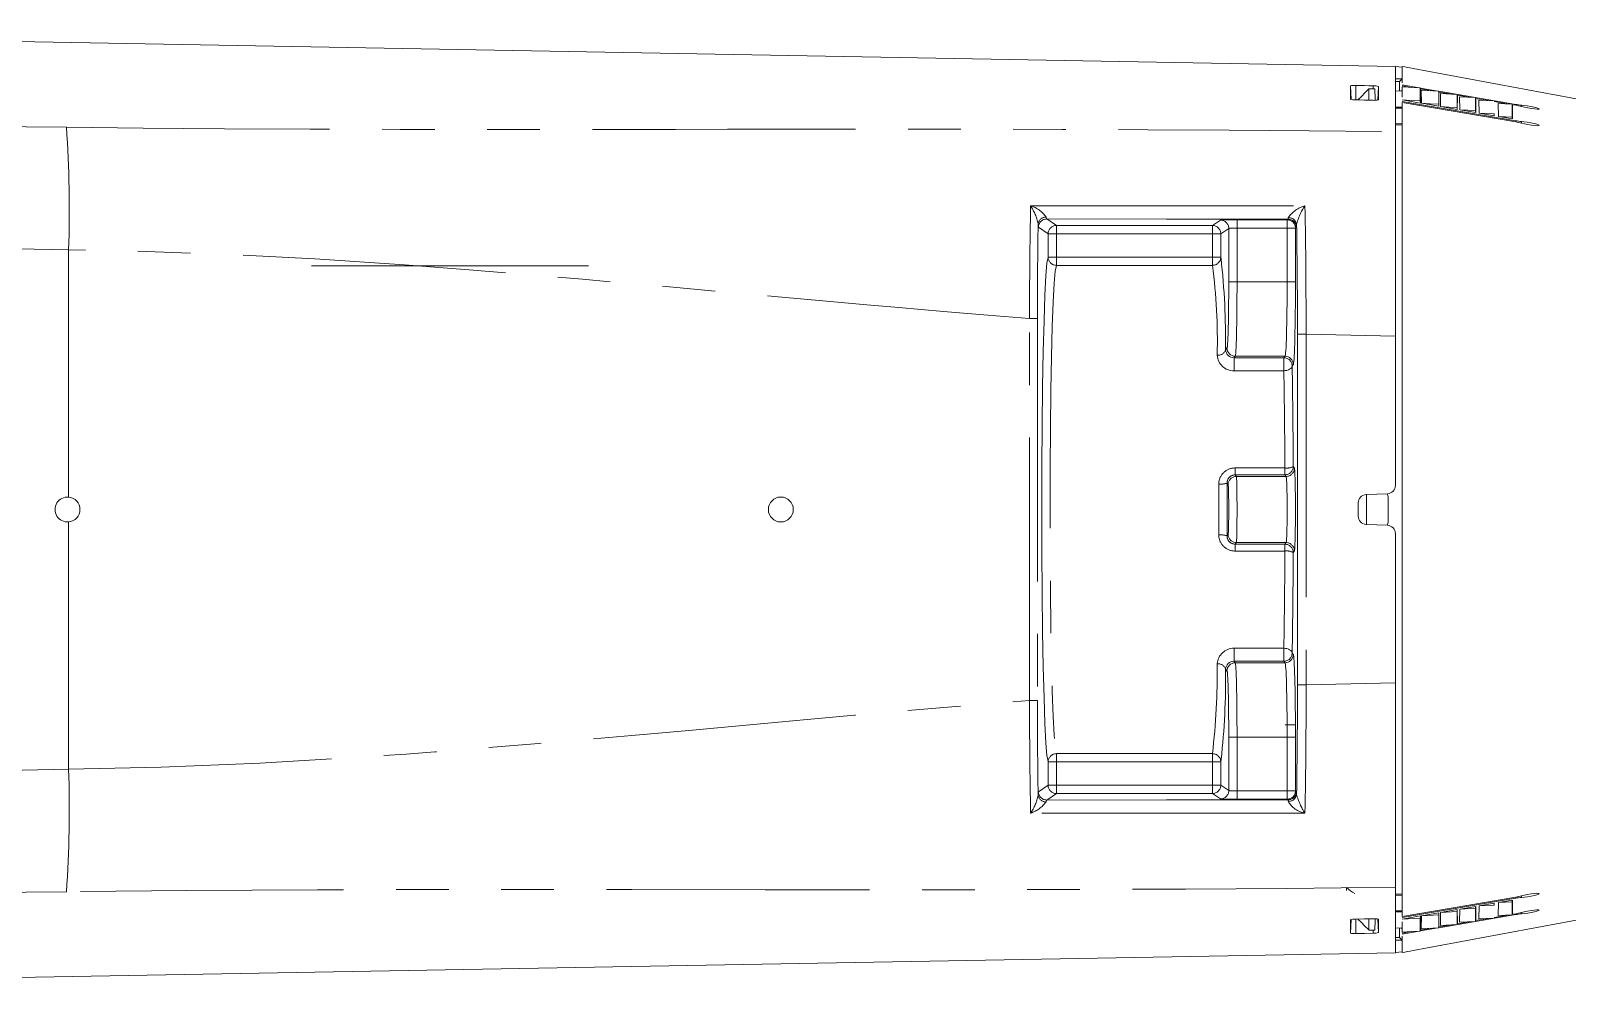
# Model space of a CAD drawing. Header units: millimetres. Extents: x 2 to 603, y 5 to 415.
# Drawn here: x 157.85 to 194.95, y 88.42 to 111.54 of the extents above; entities that cross this region are included whole.
import ezdxf

# ---------------------------------------------------------------- set-up
doc = ezdxf.new("R2010")
doc.units = ezdxf.units.MM
doc.linetypes.add('SLD-Durchgehend', pattern=[0])
doc.linetypes.add('SLD-Phantom', pattern=[12.7, 6.35, -1.27, 1.27, -1.27, 1.27, -1.27])

msp = doc.modelspace()

# ---------------------------------------------------------------- linework, layer by layer
at = {"color": 7, "linetype": 'SLD-Durchgehend', "lineweight": 15}
for p, q in [((143.0476, 111.5383), (190.7985, 110.6788)), ((190.7985, 110.6788), (190.7985, 109.099)), ((190.9585, 110.6612), (190.7985, 110.6713)), ((190.9585, 110.6734), (190.9585, 110.2775)), ((189.7263, 109.878), (189.709, 110.2071)), ((190.9585, 110.3735), (190.7985, 110.3763)), ((190.8937, 110.3098), (190.7985, 110.3115)), ((190.8937, 110.3098), (190.9585, 110.3735)), ((190.8937, 110.0847), (190.8937, 110.3098)), ((191.3685, 110.1591), (190.9585, 110.2293)), ((190.9585, 110.2075), (191.1857, 110.1686)), ((190.1585, 109.8624), (190.1585, 110.1342)), ((190.1585, 110.1342), (190.2987, 110.1342)), ((190.7985, 110.0829), (190.9585, 110.0859)), ((190.9585, 110.1015), (190.9308, 110.0854)), ((190.9585, 110.1804), (191.3985, 110.1576)), ((190.9585, 110.1804), (190.9585, 109.9363)), ((190.9585, 109.8662), (191.4031, 109.7899)), ((193.7021, 109.3648), (190.9585, 109.8337)), ((191.3985, 110.1576), (191.3985, 109.8431)), ((191.3985, 110.1576), (191.4031, 110.1045)), ((191.3985, 109.8431), (191.4031, 109.7899)), ((191.8288, 110.0803), (191.3988, 110.1539)), ((191.4007, 110.1318), (191.6461, 110.0898)), ((191.4206, 110.1015), (191.8433, 110.0795)), ((191.8433, 110.0795), (191.8433, 109.7644)), ((191.8433, 110.0795), (191.8478, 110.0286)), ((193.7021, 109.7595), (191.8435, 110.0778)), ((191.8454, 110.0557), (192.1066, 110.011)), ((191.883, 110.0226), (192.2882, 110.0015)), ((192.2882, 110.0015), (192.2882, 109.6856)), ((192.2882, 110.0015), (192.2925, 109.9527)), ((192.2901, 109.9795), (192.567, 109.9321)), ((192.3457, 109.9437), (192.733, 109.9235)), ((192.733, 109.9235), (192.733, 109.6069)), ((192.733, 109.9235), (192.7371, 109.8769)), ((192.7348, 109.9034), (193.0275, 109.8533)), ((192.8085, 109.8647), (193.1779, 109.8455)), ((193.1779, 109.8276), (193.4918, 109.7738)), ((190.7985, 109.6896), (190.9585, 109.6924)), ((190.9585, 109.6705), (190.7985, 109.6677)), ((190.9585, 109.8056), (193.7021, 109.3368)), ((190.9585, 109.8056), (190.9585, 109.0971)), ((191.4234, 109.7864), (191.8477, 109.7136)), ((191.8433, 109.7644), (191.8477, 109.7136)), ((191.8885, 109.7066), (192.2924, 109.6373)), ((192.2882, 109.6856), (192.2924, 109.6373)), ((192.3537, 109.6268), (192.737, 109.561)), ((192.733, 109.6069), (192.737, 109.561)), ((192.819, 109.547), (193.1779, 109.4854)), ((193.1779, 109.5281), (193.1779, 109.4854)), ((193.2756, 109.7851), (193.6179, 109.7673)), ((193.2884, 109.4665), (193.624, 109.4089)), ((193.6179, 109.7673), (193.6179, 109.4492)), ((193.6179, 109.7673), (193.6243, 109.7256)), ((193.6179, 109.4492), (193.624, 109.4089)), ((193.6202, 109.7518), (193.7021, 109.7378)), ((190.7985, 109.2926), (190.9585, 109.2954)), ((190.9585, 109.2673), (190.7985, 109.2645)), ((190.7985, 109.099), (190.7985, 104.1605)), ((190.9585, 109.0971), (190.9585, 104.158)), ((164.6233, 105.8601), (171.3121, 105.8631)), ((188.4328, 95.7484), (188.4328, 104.2107)), ((190.7985, 100.5603), (190.7985, 104.1605)), ((190.9585, 104.158), (190.9585, 95.8012)), ((186.9311, 103.6796), (186.9309, 103.6796)), ((186.9311, 103.6796), (188.1309, 103.6796)), ((188.1311, 103.6796), (188.1309, 103.6796)), ((190.0897, 100.3379), (190.6072, 100.3605)), ((190.0985, 99.6209), (190.0985, 100.3383)), ((190.6185, 100.2798), (190.6185, 99.6794)), ((189.8985, 99.821), (189.8985, 100.1381)), ((190.6072, 99.5986), (190.0897, 99.6212)), ((190.7985, 95.7986), (190.7985, 99.3988)), ((186.9309, 96.2796), (186.9311, 96.2796)), ((186.9311, 96.2796), (188.1309, 96.2796)), ((188.1309, 96.2796), (188.1311, 96.2796)), ((190.7985, 95.7987), (190.7985, 90.8601)), ((190.9599, 95.804), (190.9585, 95.804)), ((190.9585, 95.8012), (190.9585, 90.862)), ((188.1385, 94.7796), (188.3826, 94.7796)), ((189.6185, 90.7815), (189.6185, 90.8567)), ((190.7985, 89.2803), (190.7985, 90.8601)), ((190.7985, 90.6947), (190.9585, 90.6919)), ((190.9585, 90.6637), (190.7985, 90.6665)), ((190.9585, 90.862), (190.9585, 90.1535)), ((193.7021, 90.6223), (190.9585, 90.1535)), ((190.9585, 90.1255), (193.7021, 90.5943)), ((193.624, 90.5502), (193.2884, 90.4927)), ((190.7985, 90.2914), (190.9585, 90.2886)), ((190.9585, 90.2667), (190.7985, 90.2695)), ((191.4031, 90.1692), (190.9585, 90.0929)), ((191.8477, 90.2455), (191.4234, 90.1727)), ((191.4234, 90.1727), (191.8433, 90.1947)), ((191.8433, 89.8796), (191.8433, 90.1947)), ((191.8435, 89.8814), (193.7021, 90.1996)), ((192.2924, 90.3218), (191.8885, 90.2525)), ((191.8885, 90.2525), (192.2882, 90.2735)), ((192.2882, 89.9576), (192.2882, 90.2735)), ((192.737, 90.3981), (192.3537, 90.3323)), ((192.3537, 90.3323), (192.733, 90.3523)), ((192.733, 90.0356), (192.733, 90.3523)), ((193.1779, 90.4737), (192.819, 90.4122)), ((192.819, 90.4122), (193.1779, 90.431)), ((193.1779, 90.431), (193.1779, 90.4737)), ((193.4918, 90.1853), (193.1779, 90.1316)), ((193.2756, 90.1741), (193.6179, 90.1919)), ((193.2884, 90.4927), (193.6179, 90.51)), ((193.6179, 90.1919), (193.6179, 90.51)), ((193.6179, 90.1919), (193.6243, 90.2335)), ((193.7021, 90.2213), (193.6202, 90.2073)), ((189.7263, 90.0814), (189.709, 89.752)), ((190.1585, 90.0967), (190.1585, 89.825)), ((190.1585, 89.825), (190.2987, 89.825)), ((190.7985, 89.8762), (190.9585, 89.8733)), ((190.8937, 89.6493), (190.8937, 89.8744)), ((190.9308, 89.8738), (190.9585, 89.8577)), ((190.9585, 90.0929), (191.3985, 90.116)), ((190.9585, 89.7787), (190.9585, 90.0229)), ((190.9585, 89.7298), (191.3685, 89.8)), ((191.1857, 89.7905), (190.9585, 89.7516)), ((191.3985, 89.8016), (191.3985, 90.116)), ((191.3985, 89.8016), (191.4031, 89.8546)), ((191.3988, 89.8052), (191.8288, 89.8788)), ((191.6461, 89.8693), (191.4007, 89.8273)), ((191.4206, 89.8576), (191.8433, 89.8796)), ((191.8433, 89.8796), (191.8478, 89.9305)), ((192.1066, 89.9482), (191.8454, 89.9035)), ((191.883, 89.9365), (192.2882, 89.9576)), ((192.2882, 89.9576), (192.2925, 90.0064)), ((192.567, 90.027), (192.2901, 89.9796)), ((192.3457, 90.0155), (192.733, 90.0356)), ((192.733, 90.0356), (192.7371, 90.0823)), ((193.0275, 90.1058), (192.7348, 90.0557)), ((192.8085, 90.0944), (193.1779, 90.1137)), ((190.7985, 89.6477), (190.8937, 89.6493)), ((190.9585, 89.5857), (190.7985, 89.5829)), ((190.8937, 89.6493), (190.9585, 89.5857)), ((190.9585, 89.6816), (190.9585, 89.2857)), ((143.0476, 88.4208), (190.7985, 89.2803)), ((190.7985, 89.2878), (190.9585, 89.298))]:
    msp.add_line(p, q, dxfattribs=at)
at = {"color": 7, "linetype": 'SLD-Phantom', "lineweight": 0}
for p, q in [((189.8385, 109.8681), (189.8385, 110.2168)), ((190.2585, 110.1342), (190.2585, 110.2092)), ((190.3692, 109.8662), (190.3864, 110.1949)), ((190.7985, 110.0811), (190.9585, 110.0838)), ((193.7021, 109.7595), (193.7021, 109.7378)), ((193.8427, 109.7406), (193.8427, 109.7085)), ((193.7021, 109.3648), (193.7021, 109.3368)), ((193.8427, 109.3475), (193.8427, 109.306)), ((182.3775, 106.9932), (182.6129, 106.8363)), ((186.3796, 106.8363), (186.5731, 106.9653)), ((186.9729, 106.9721), (188.1833, 106.9723)), ((188.1833, 106.9723), (188.206, 106.9875)), ((182.413, 106.6363), (182.1776, 106.7932)), ((182.413, 106.0741), (182.413, 106.6363)), ((182.6112, 106.6363), (182.413, 106.6363)), ((186.3779, 106.6363), (182.6112, 106.6363)), ((182.6112, 106.6363), (182.6112, 106.0741)), ((182.6129, 106.8363), (186.3796, 106.8363)), ((186.5796, 106.6363), (186.3779, 106.6363)), ((186.3779, 106.0741), (186.3779, 106.6363)), ((186.773, 106.7653), (186.5796, 106.6363)), ((186.5796, 106.6363), (186.5796, 106.0741)), ((186.773, 105.4796), (186.773, 106.7653)), ((188.1833, 106.7723), (186.973, 106.7722)), ((186.973, 106.7722), (186.973, 105.4796)), ((188.3832, 106.7723), (188.1833, 106.7723)), ((188.1833, 105.4796), (188.1833, 106.7723)), ((188.406, 106.7875), (188.3832, 106.7723)), ((188.3832, 106.7723), (188.3832, 105.4796)), ((158.7631, 106.2514), (158.7631, 100.2784)), ((182.4028, 106.0225), (182.413, 106.0741)), ((182.6112, 106.0741), (182.413, 106.0741)), ((182.6112, 106.0741), (186.3779, 106.0741)), ((186.3795, 105.8743), (182.6129, 105.8743)), ((186.5796, 106.0741), (186.3779, 106.0741)), ((186.5796, 106.0741), (186.5876, 106.0379)), ((186.973, 105.4796), (186.773, 105.4796)), ((186.973, 105.4796), (188.1833, 105.4796)), ((188.3832, 105.4796), (188.1833, 105.4796)), ((181.9616, 95.3652), (181.9616, 104.594)), ((182.1545, 104.594), (182.1545, 95.3652)), ((186.6966, 103.8336), (186.731, 103.8796)), ((188.4328, 104.2107), (188.6397, 104.2107)), ((190.7985, 104.1605), (188.6397, 104.2124)), ((188.6397, 104.2124), (188.6397, 95.7467)), ((186.9309, 103.6796), (186.904, 103.6437)), ((188.104, 103.6434), (188.1311, 103.6796)), ((188.1025, 103.3299), (186.9026, 103.3303)), ((188.331, 103.4796), (188.3039, 103.4435)), ((188.3298, 101.0165), (188.358, 100.979)), ((186.7579, 100.5792), (186.7316, 100.6142)), ((188.1299, 100.8166), (186.9299, 100.8163)), ((186.9299, 100.8163), (186.9578, 100.7791)), ((186.9578, 100.7791), (188.158, 100.7791)), ((188.158, 100.7791), (188.1299, 100.8166)), ((158.7631, 99.6807), (158.7631, 93.7077)), ((186.7316, 99.3449), (186.7579, 99.3799)), ((186.9578, 99.1801), (186.9299, 99.1429)), ((186.9299, 99.1429), (188.1299, 99.1425)), ((186.9578, 99.1801), (188.158, 99.1801)), ((188.1299, 99.1425), (188.158, 99.1801)), ((188.358, 98.9802), (188.3298, 98.9426)), ((186.9026, 96.6289), (188.1025, 96.6292)), ((188.3039, 96.5157), (188.331, 96.4796)), ((186.731, 96.0796), (186.6966, 96.1255)), ((186.904, 96.3154), (186.9309, 96.2796)), ((188.1311, 96.2796), (188.104, 96.3158)), ((188.6397, 95.7467), (190.7985, 95.7986)), ((186.773, 93.1938), (186.773, 94.4796)), ((186.973, 94.4796), (186.773, 94.4796)), ((186.973, 94.4796), (186.973, 93.187)), ((186.973, 94.4796), (188.1833, 94.4796)), ((188.1833, 93.1868), (188.1833, 94.4796)), ((188.3832, 94.4796), (188.1833, 94.4796)), ((188.3832, 94.4796), (188.3832, 93.1868)), ((182.413, 93.885), (182.4022, 93.9404)), ((182.413, 93.3228), (182.413, 93.885)), ((182.6112, 93.885), (182.413, 93.885)), ((182.6112, 93.885), (182.6112, 93.3228)), ((186.3779, 93.885), (182.6112, 93.885)), ((182.6129, 94.0848), (186.3795, 94.0848)), ((186.3779, 93.3228), (186.3779, 93.885)), ((186.5796, 93.885), (186.3779, 93.885)), ((186.5906, 93.9429), (186.5796, 93.885)), ((186.5796, 93.885), (186.5796, 93.3228)), ((182.1776, 93.1659), (182.413, 93.3228)), ((182.6129, 93.1229), (182.3775, 92.966)), ((182.6112, 93.3228), (182.413, 93.3228)), ((182.6112, 93.3228), (186.3779, 93.3228)), ((186.3796, 93.1229), (182.6129, 93.1229)), ((186.5796, 93.3228), (186.3779, 93.3228)), ((186.5731, 92.9939), (186.3796, 93.1229)), ((186.5796, 93.3228), (186.773, 93.1938)), ((186.973, 93.187), (188.1833, 93.1868)), ((188.3832, 93.1868), (188.1833, 93.1868)), ((188.3832, 93.1868), (188.406, 93.1716)), ((188.1833, 92.9868), (186.9729, 92.987)), ((188.206, 92.9717), (188.1833, 92.9868)), ((193.7021, 90.6223), (193.7021, 90.5943)), ((193.8427, 90.6531), (193.8427, 90.6116)), ((193.7021, 90.2213), (193.7021, 90.1996)), ((193.8427, 90.2507), (193.8427, 90.2185)), ((189.8385, 90.091), (189.8385, 89.7423)), ((190.2585, 89.821), (190.2585, 89.75)), ((190.3695, 90.0864), (190.3864, 89.7642)), ((190.7985, 89.8781), (190.9585, 89.8753))]:
    msp.add_line(p, q, dxfattribs=at)
at = {"color": 7, "linetype": 'SLD-Durchgehend', "lineweight": 15, "flags": 128}
for points in [[(191.2232, 110.6301), (197.4585, 109.464), (202.6208, 108.4986)], [(189.709, 110.2071), (189.709, 110.0543), (189.709, 109.8853)], [(190.2585, 110.2092), (190.155, 110.211), (190.0489, 110.213), (189.8385, 110.2168)], [(190.3865, 109.8731), (190.3864, 110.0411), (190.3864, 110.1949)], [(189.8385, 109.8681), (189.9421, 109.8663), (190.0481, 109.8644), (190.2585, 109.8607)], [(189.8897, 109.8672), (189.8913, 109.8688), (189.9766, 109.9535), (190.0675, 110.0438), (190.1585, 110.1342)], [(190.3082, 109.8611), (190.3046, 109.9647), (190.3015, 110.0527), (190.2987, 110.1342)], [(190.9585, 109.8662), (191.1784, 109.8547), (191.3985, 109.8431)], [(191.4031, 110.1045), (191.4031, 110.1043), (191.4031, 109.7913), (191.4031, 109.7899)], [(191.4234, 109.7864), (191.4234, 109.7878), (191.4206, 110.1013), (191.4206, 110.1015)], [(191.8478, 110.0286), (191.8478, 110.028), (191.8477, 109.7153), (191.8477, 109.7136)], [(191.8885, 109.7066), (191.8885, 109.7084), (191.883, 110.022), (191.883, 110.0226)], [(192.2925, 109.9527), (192.2925, 109.9518), (192.2924, 109.6393), (192.2924, 109.6373)], [(192.3537, 109.6268), (192.3537, 109.6288), (192.3457, 109.9426), (192.3457, 109.9437)], [(192.7371, 109.8769), (192.7371, 109.8755), (192.737, 109.5633), (192.737, 109.561)], [(192.819, 109.547), (192.8189, 109.5493), (192.8086, 109.8633), (192.8085, 109.8647)], [(191.4234, 109.7864), (191.6333, 109.7754), (191.8433, 109.7644)], [(191.8885, 109.7066), (192.0882, 109.6961), (192.2882, 109.6856)], [(192.3537, 109.6268), (192.5432, 109.6168), (192.733, 109.6069)], [(192.819, 109.547), (192.9982, 109.5376), (193.1779, 109.5281)], [(193.2884, 109.4665), (193.2883, 109.4692), (193.2757, 109.7832), (193.2756, 109.7851)], [(193.2884, 109.4665), (193.4529, 109.4578), (193.6179, 109.4492)], [(193.6243, 109.7256), (193.6243, 109.7235), (193.624, 109.4118), (193.624, 109.4089)], [(193.8427, 109.7085), (193.9128, 109.692), (193.9953, 109.6759), (194.0808, 109.6619), (194.1584, 109.6518), (194.2191, 109.6468), (194.2569, 109.6471), (194.2684, 109.6525), (194.2528, 109.6624), (194.2113, 109.676), (194.1475, 109.6918), (194.0681, 109.7081), (193.9824, 109.7229), (193.9012, 109.7345), (193.8427, 109.7406)], [(193.8427, 109.306), (193.913, 109.2882), (193.9958, 109.2714), (194.0814, 109.2576), (194.1588, 109.2486), (194.2191, 109.2451), (194.2567, 109.2473), (194.2684, 109.2548), (194.2531, 109.2668), (194.2116, 109.2823), (194.1476, 109.2996), (194.0677, 109.3169), (193.9818, 109.3318), (193.9008, 109.3425), (193.8427, 109.3475)], [(182.4022, 93.9404), (182.3844, 94.0311), (182.3587, 94.3429), (182.3348, 94.8135), (182.3133, 95.4315), (182.2948, 96.1776), (182.2799, 97.0322), (182.2689, 97.9698), (182.2622, 98.9648), (182.26, 99.9885), (182.2623, 101.009), (182.269, 102.0006), (182.2801, 102.9382), (182.295, 103.7922), (182.3136, 104.5375), (182.3352, 105.1541), (182.3591, 105.6226), (182.3848, 105.9319), (182.4028, 106.0225)], [(186.7316, 100.6142), (186.7325, 99.9796), (186.7316, 99.3449)], [(190.5991, 100.3602), (190.6153, 100.3151), (190.6185, 100.2798)], [(190.6185, 99.6794), (190.6072, 99.6132), (190.5993, 99.599)], [(202.6208, 91.4605), (197.4585, 90.4951), (191.2232, 89.3291)], [(193.6179, 90.51), (193.6204, 90.5265), (193.624, 90.5502)], [(193.6243, 90.2335), (193.6243, 90.2356), (193.624, 90.5473), (193.624, 90.5502)], [(193.8427, 90.6116), (193.9107, 90.6177), (193.99, 90.6286), (194.0729, 90.6433), (194.1509, 90.6603), (194.2146, 90.6778), (194.2555, 90.6935), (194.2684, 90.7056), (194.2524, 90.7126), (194.2106, 90.7139), (194.1484, 90.7096), (194.0722, 90.7002), (193.9897, 90.6866), (193.9092, 90.6701), (193.8427, 90.6531)], [(191.3985, 90.116), (191.4006, 90.1409), (191.4031, 90.1692)], [(191.4031, 89.8546), (191.4031, 89.8548), (191.4031, 90.1678), (191.4031, 90.1692)], [(191.4234, 90.1727), (191.4234, 90.1713), (191.4206, 89.8578), (191.4206, 89.8576)], [(191.8433, 90.1947), (191.8453, 90.2181), (191.8477, 90.2455)], [(191.8478, 89.9305), (191.8478, 89.9311), (191.8477, 90.2438), (191.8477, 90.2455)], [(191.8885, 90.2525), (191.8885, 90.2508), (191.883, 89.9371), (191.883, 89.9365)], [(192.2882, 90.2735), (192.2901, 90.2952), (192.2924, 90.3218)], [(192.2925, 90.0064), (192.2925, 90.0074), (192.2924, 90.3198), (192.2924, 90.3218)], [(192.3537, 90.3323), (192.3537, 90.3303), (192.3457, 90.0165), (192.3457, 90.0155)], [(192.733, 90.3523), (192.7348, 90.3723), (192.737, 90.3981)], [(192.7371, 90.0823), (192.7371, 90.0836), (192.737, 90.3958), (192.737, 90.3981)], [(192.819, 90.4122), (192.8189, 90.4098), (192.8086, 90.0959), (192.8085, 90.0944)], [(193.2884, 90.4927), (193.2883, 90.49), (193.2757, 90.1759), (193.2756, 90.1741)], [(193.8427, 90.2185), (193.911, 90.2259), (193.9908, 90.2375), (194.0742, 90.2522), (194.1523, 90.2685), (194.2157, 90.2844), (194.256, 90.2981), (194.2684, 90.3078), (194.2523, 90.3125), (194.2105, 90.3119), (194.1481, 90.3062), (194.0716, 90.2959), (193.9886, 90.2821), (193.9078, 90.266), (193.8427, 90.2507)], [(189.709, 90.0739), (189.709, 89.9049), (189.709, 89.752)], [(190.2585, 90.0985), (190.155, 90.0966), (190.0489, 90.0948), (189.8385, 90.091)], [(189.8897, 90.0919), (189.8913, 90.0903), (189.9766, 90.0056), (190.0618, 89.9209), (190.1471, 89.8363), (190.1585, 89.825)], [(190.3082, 90.098), (190.3046, 89.9945), (190.3015, 89.9064), (190.2987, 89.825)], [(190.3864, 89.7642), (190.3864, 89.9161), (190.3865, 90.0861)], [(190.9585, 89.7787), (191.1785, 89.7901), (191.3985, 89.8016)], [(189.8385, 89.7423), (189.9435, 89.7442), (190.0485, 89.7462), (190.2585, 89.75)]]:
    msp.add_lwpolyline(points, dxfattribs=at)
at = {"color": 7, "linetype": 'SLD-Phantom', "lineweight": 0, "flags": 128}
for points in [[(158.7116, 109.2068), (160.5624, 109.1878), (162.5221, 109.1732), (164.5907, 109.163), (166.7683, 109.1569), (168.3048, 109.1552), (169.1739, 109.155), (170.1196, 109.155), (171.1421, 109.1554), (172.2413, 109.1561), (173.4172, 109.1571), (174.6698, 109.1583), (175.9488, 109.1595), (177.0566, 109.1604), (178.7585, 109.161), (180.8317, 109.1597), (182.7511, 109.156), (184.8203, 109.1485), (186.7796, 109.1374), (188.7164, 109.1215), (190.7985, 109.099)], [(158.7631, 106.2514), (157.5206, 106.2748), (156.2313, 106.3183), (154.897, 106.3818), (153.6173, 106.4589), (152.5509, 106.5341), (151.4262, 106.6226), (151.1659, 106.6444), (150.9028, 106.6668), (150.6369, 106.6898), (150.3683, 106.7136), (150.0969, 106.738), (149.8228, 106.7631), (149.5461, 106.7888), (149.0918, 106.8325), (148.4642, 106.8945), (147.6658, 106.975), (146.7001, 107.0738), (145.5721, 107.191), (144.7286, 107.2796), (144.012, 107.3543), (143.3385, 107.4235), (142.7075, 107.4874), (142.1182, 107.5458)], [(181.9886, 107.3111), (185.2777, 107.3118), (188.614, 107.3118)], [(182.1776, 106.7932), (182.1744, 106.8146), (182.1712, 106.879)], [(182.3625, 107.0361), (182.3699, 107.0039), (182.3775, 106.9932)], [(188.206, 106.9875), (185.2673, 106.9902), (182.3775, 106.9932)], [(186.973, 106.7722), (186.973, 106.8108), (186.973, 106.8479), (186.9729, 106.8822), (186.9729, 106.9123), (186.9729, 106.9372), (186.9729, 106.9559), (186.9729, 106.9677), (186.9729, 106.9721)], [(188.1833, 106.7723), (188.1833, 106.8109), (188.1833, 106.8481), (188.1833, 106.8824), (188.1833, 106.9125), (188.1833, 106.9374), (188.1833, 106.9561), (188.1833, 106.9679), (188.1833, 106.9723)], [(188.206, 106.9875), (188.2058, 106.9947), (188.2056, 107.0232)], [(188.4118, 106.8589), (188.4086, 106.8019), (188.406, 106.7875)], [(181.9616, 104.594), (180.9533, 104.6733), (179.8844, 104.7613), (178.8092, 104.8534), (178.0313, 104.922), (177.0602, 105.0091), (175.8959, 105.1147), (174.5552, 105.2372), (172.7829, 105.3971), (171.172, 105.5389), (169.7223, 105.6623), (168.4339, 105.7676), (166.8731, 105.8862), (164.705, 106.0283), (162.612, 106.1378), (160.6314, 106.2122), (158.7631, 106.2514)], [(182.6129, 105.8743), (182.5844, 105.7367), (182.5588, 105.4436), (182.5342, 104.9844), (182.5127, 104.398), (182.4936, 103.6672), (182.4786, 102.854), (182.4673, 101.9344), (182.4606, 100.9893), (182.4582, 99.9882), (182.4604, 99.0121), (182.4672, 98.0357), (182.4781, 97.141), (182.4934, 96.3023), (182.5118, 95.5897), (182.5338, 94.9829), (182.5576, 94.5326), (182.5839, 94.2261), (182.6042, 94.1068), (182.6129, 94.0848)], [(181.9616, 104.5939), (182.0348, 104.5939), (182.0967, 104.5939), (182.1385, 104.594), (182.1545, 104.594)], [(186.904, 103.6437), (187.4973, 103.6435), (188.104, 103.6434)], [(188.3039, 103.4435), (188.2993, 103.4215), (188.2873, 103.4004), (188.2684, 103.3809), (188.2433, 103.3637), (188.213, 103.3496), (188.1785, 103.339), (188.1412, 103.3324), (188.1025, 103.3299)], [(186.9282, 100.9822), (187.3282, 100.9823), (188.1282, 100.9825)], [(186.53, 99.3658), (186.5308, 99.9796), (186.53, 100.5934)], [(188.1282, 98.9766), (187.7282, 98.9768), (186.9282, 98.977)], [(188.3039, 96.5157), (188.2993, 96.5376), (188.2873, 96.5588), (188.2684, 96.5783), (188.2433, 96.5954), (188.213, 96.6095), (188.1785, 96.6201), (188.1412, 96.6268), (188.1025, 96.6292)], [(188.104, 96.3158), (187.4973, 96.3156), (186.904, 96.3154)], [(158.7631, 93.7077), (160.9949, 93.7582), (163.3853, 93.8584), (165.9342, 94.0081), (166.9156, 94.076), (167.6076, 94.1272), (168.3713, 94.1866), (169.2067, 94.2541), (170.1138, 94.3297), (171.0926, 94.4134), (172.3619, 94.5246), (173.7343, 94.6474), (175.2122, 94.782), (176.5931, 94.9078), (177.7402, 95.0111), (178.4776, 95.0767), (179.2221, 95.1415), (180.1805, 95.2226), (181.0937, 95.2971), (181.9616, 95.3652)], [(181.9616, 95.3652), (182.0348, 95.3652), (182.0967, 95.3652), (182.1385, 95.3652), (182.1545, 95.3652)], [(142.1182, 92.4133), (142.7446, 92.4755), (143.4179, 92.5437), (144.1391, 92.618), (144.9089, 92.6984), (145.8551, 92.7977), (146.7746, 92.893), (147.8147, 92.9993), (148.6516, 93.0833), (148.8366, 93.1016), (149.0073, 93.1184), (149.1637, 93.1337), (149.3056, 93.1474), (149.4331, 93.1596), (149.5461, 93.1703), (151.1726, 93.3153), (152.6973, 93.4359), (154.115, 93.5321), (155.7281, 93.619), (157.2785, 93.6776), (158.7631, 93.7077)], [(182.1712, 93.0801), (182.1741, 93.1409), (182.1776, 93.1659)], [(186.973, 93.187), (186.973, 93.1484), (186.973, 93.1112), (186.9729, 93.077), (186.9729, 93.0468), (186.9729, 93.0219), (186.9729, 93.0032), (186.9729, 92.9914), (186.9729, 92.987)], [(188.1833, 92.9868), (188.1833, 92.9913), (188.1833, 93.003), (188.1833, 93.0217), (188.1833, 93.0466), (188.1833, 93.0768), (188.1833, 93.1111), (188.1833, 93.1482), (188.1833, 93.1868)], [(188.406, 93.1716), (188.4094, 93.1468), (188.4118, 93.1002)], [(182.3775, 92.966), (182.3693, 92.9534), (182.3625, 92.9231)], [(182.3775, 92.966), (185.2673, 92.969), (188.206, 92.9717)], [(188.2056, 92.936), (188.2058, 92.9592), (188.206, 92.9717)], [(188.614, 92.6473), (185.2777, 92.6474), (181.9886, 92.648)], [(190.7985, 90.8601), (188.1741, 90.8327), (185.7282, 90.8152), (183.1142, 90.8041), (180.6459, 90.7992), (178.2265, 90.7983), (175.5829, 90.7999), (172.36, 90.8029), (170.6254, 90.8039), (169.0871, 90.8042), (167.7452, 90.8035), (166.4845, 90.8017), (164.7753, 90.7969), (161.6138, 90.7798), (158.7116, 90.7523)]]:
    msp.add_lwpolyline(points, dxfattribs=at)
at = {"color": 7, "linetype": 'SLD-Durchgehend', "lineweight": 15}
msp.add_circle((175.9585, 99.9796), 0.3, dxfattribs=at)
for centre, radius, start, end in [((190.1327, 104.8019), 5.9293, 79.40176, 81.99413), ((189.7961, 109.913), 0.3068, 82.05468, 106.48789), ((190.2775, 109.7975), 0.4121, 74.67728, 92.64183), ((189.8178, 110.2094), 0.3419, 251.43592, 273.46685), ((190.2992, 110.1064), 0.2491, 260.58862, 290.49675), ((194.0132, 111.5434), 1.8108, 260.1081, 264.59839), ((193.4341, 108.1013), 1.6583, 75.73731, 80.70177), ((193.9424, 110.7355), 1.3916, 260.05733, 265.89326), ((193.4949, 108.0556), 1.2979, 74.45721, 80.81544), ((168.213, 104.0243), 18.4846, 359.40885, 6.25366), ((186.9311, 103.8797), 0.2001, 180.0224, 269.9302), ((186.9014, 103.8491), 0.2054, 184.31249, 270.73233), ((188.1309, 103.4795), 0.2001, 0.02623, 89.92957), ((7.312, 100.2967), 181.0192, 0.227828, 0.996057), ((190.5985, 100.5603), 0.2, 272.50003, 0), ((158.7366, 99.9796), 0.3, 84.92772, 275.07228), ((158.7366, 99.9796), 0.3, 275.07226, 84.92774), ((190.0985, 100.1381), 0.2, 92.50003, 180), ((190.0985, 99.821), 0.2, 180, 267.50003), ((190.5985, 99.3988), 0.2, 0, 87.50003), ((6.789, 99.668), 181.5422, 359.005049, 359.771065), ((188.1309, 96.4797), 0.2001, 270.07043, 359.97377), ((168.5029, 95.9148), 18.1949, 353.77827, 0.66368), ((186.9017, 96.1097), 0.2057, 89.35331, 175.60186), ((186.9311, 96.0795), 0.2001, 90.0698, 179.9776), ((190.223, 91.4812), 0.8692, 225.93146, 242.26279), ((193.4658, 92.0366), 1.4339, 279.48633, 285.24102), ((193.9262, 89.3545), 1.2599, 93.80152, 100.2479), ((193.398, 92.0311), 1.8351, 279.53749, 284.02343), ((193.9901, 88.5873), 1.6379, 95.16439, 100.12912), ((189.8063, 89.8366), 0.2564, 82.7884, 112.30884), ((190.2909, 89.7665), 0.3336, 73.34612, 95.5685), ((189.804, 90.1525), 0.4116, 256.65383, 274.8036), ((190.2896, 90.053), 0.3046, 264.14555, 288.53535), ((190.1307, 95.1694), 5.9416, 278.00867, 280.59565)]:
    msp.add_arc(centre, radius, start, end, dxfattribs=at)
at = {"color": 7, "linetype": 'SLD-Phantom', "lineweight": 0}
for centre, radius, start, end in [((160.1968, 308.6806), 199.4793, 265.105049, 269.573416), ((128.1684, 107.1964), 30.6093, 358.23085, 3.76586), ((351.7474, 104.2681), 169.7861, 178.97305, 179.890051), ((180.9475, 106.6163), 1.2516, 12.11688, 33.72015), ((181.805, 106.6697), 0.6672, 33.30994, 74.02767), ((188.8174, 106.5909), 0.7491, 105.75812, 144.7541), ((189.6807, 106.564), 1.3028, 144.96888, 166.91849), ((33.5755, 104.4761), 155.0644, 359.901953, 1.047857), ((330.6238, 104.6515), 148.4693, 179.140347, 180.022199), ((182.3533, 106.8523), 0.184, 87.13338, 171.65107), ((182.3776, 106.7931), 0.2001, 90.04469, 179.97516), ((186.573, 106.7652), 0.2001, 0.02554, 89.97233), ((188.1832, 106.7723), 0.2001, 0.02541, 89.97224), ((188.224, 106.8347), 0.1894, 7.33724, 95.56277), ((188.2059, 106.7874), 0.2001, 0.02481, 89.97285), ((32.9215, 104.3019), 155.5113, 359.966403, 0.942114), ((182.6131, 106.6362), 0.2001, 90.04482, 179.97504), ((188.5838, 106.6851), 5.9728, 178.54938, 180.4678), ((192.3418, 106.6852), 5.9642, 178.54799, 180.4692), ((186.3795, 106.6362), 0.2001, 0.02541, 89.97224), ((182.6131, 106.0744), 0.2001, 180.08994, 269.92042), ((188.9212, 106.027), 6.3101, 179.57213, 181.38664), ((192.6878, 106.027), 6.3101, 179.57213, 181.38664), ((186.3794, 106.0744), 0.2001, 270.03718, 359.91018), ((171.9794, 104.0185), 14.5193, 358.77173, 7.34345), ((186.5228, 103.8869), 0.1817, 261.28839, 342.95032), ((186.8914, 103.7266), 0.3965, 182.80208, 271.61592), ((197.6045, 103.4379), 10.7025, 178.89835, 180.57652), ((198.8035, 103.4376), 10.7015, 178.89829, 180.57656), ((188.1038, 103.4432), 0.2001, 0.06905, 89.94632), ((20.6879, 100.3275), 167.4416, 0.224126, 1.027423), ((186.9229, 100.5892), 0.393, 89.23018, 179.39017), ((191.7692, 100.9494), 4.8411, 179.6121, 181.57568), ((192.9618, 100.9497), 4.8337, 179.61071, 181.57715), ((188.1743, 101.324), 0.3446, 262.31053, 296.82861), ((188.1297, 101.0167), 0.2001, 270.05401, 359.93059), ((188.1578, 100.9792), 0.2001, 270.05334, 359.93126), ((186.577, 101.1253), 0.5339, 264.94671, 286.8344), ((186.9307, 100.6171), 0.1991, 90.23593, 180.8433), ((186.958, 100.579), 0.2001, 90.05335, 179.93127), ((186.577, 98.8339), 0.5339, 73.1656, 95.05329), ((186.923, 99.37), 0.393, 180.61786, 270.7618), ((186.9311, 99.3424), 0.1995, 179.26997, 269.65079), ((186.958, 99.3802), 0.2001, 180.06873, 269.94665), ((191.7692, 99.0098), 4.8411, 178.42432, 180.3879), ((192.9618, 99.0095), 4.8337, 178.42285, 180.38929), ((188.1297, 98.9424), 0.2001, 0.06941, 89.94599), ((188.1578, 98.9799), 0.2001, 0.06874, 89.94666), ((13.0899, 99.7146), 175.0398, 358.990012, 359.758439), ((188.1743, 98.6351), 0.3446, 63.17139, 97.68947), ((186.8943, 96.2294), 0.3996, 88.80941, 176.77259), ((197.6045, 96.5212), 10.7025, 179.42348, 181.10165), ((198.8035, 96.5215), 10.7015, 179.42344, 181.10171), ((188.1038, 96.5159), 0.2001, 270.05368, 359.93095), ((169.1447, 96.0921), 17.3513, 353.35709, 0.52773), ((186.5228, 96.0722), 0.1817, 17.04968, 98.71161), ((33.0229, 95.6564), 155.4099, 359.057568, 0.033916), ((188.6544, 110.2404), 14.4937, 269.12372, 269.9417), ((45.4252, 95.3848), 143.215, 358.904736, 0.145454), ((352.226, 95.6958), 170.2647, 180.111238, 181.025661), ((330.723, 95.3084), 148.5685, 179.97807, 180.859359), ((182.6131, 93.8847), 0.2001, 90.07958, 179.91006), ((188.9212, 93.9321), 6.3101, 178.61336, 180.42787), ((192.6878, 93.9321), 6.3101, 178.61336, 180.42787), ((186.3794, 93.8847), 0.2001, 0.08982, 89.96282), ((128.1684, 92.7627), 30.6093, 356.23414, 1.76915), ((182.3776, 93.166), 0.2001, 180.02484, 269.95531), ((182.6131, 93.3229), 0.2001, 180.02496, 269.95518), ((188.5838, 93.2741), 5.9728, 179.5322, 181.45062), ((192.3418, 93.274), 5.9642, 179.5308, 181.45201), ((186.3795, 93.3229), 0.2001, 270.02776, 359.97459), ((186.573, 93.1939), 0.2001, 270.02767, 359.97446), ((188.1832, 93.1869), 0.2001, 270.02776, 359.97459), ((188.2059, 93.1717), 0.2001, 270.02715, 359.97519), ((181.0547, 93.2975), 1.1375, 325.18068, 348.98229), ((181.7396, 93.3783), 0.7715, 288.82258, 323.83981), ((182.3533, 93.1069), 0.184, 188.34893, 272.86662), ((188.224, 93.1244), 0.1894, 264.43723, 352.66276), ((188.7363, 93.2535), 0.6185, 210.89671, 258.59107), ((189.8441, 93.4681), 1.4788, 194.40155, 213.71109), ((160.4602, -114.3902), 205.15, 90.488372, 94.833165)]:
    msp.add_arc(centre, radius, start, end, dxfattribs=at)
for centre, major_axis, ratio, start_param, end_param in [((186.9729, 106.9652), (0.4, 0.0001), 0.0174537, 1.5707937, 3.1154101), ((186.973, 106.7652), (0.2, 0.0001), 0.0349075, 1.5707857, 3.1154021), ((186.7311, 105.4796), (0, 1.6), 0.0261859, 3.139475, 4.712389), ((186.9311, 105.4796), (0, 1.8), 0.0232764, 3.1415927, 4.712389), ((188.1309, 105.4796), (0, 1.8), 0.0290955, 3.1415927, 4.712389), ((188.3309, 105.4796), (0, 2), 0.0261859, 3.1433841, 3.2137923), ((188.357, 99.9796), (0, 1), 0.0261859, 3.1764992, 6.2482787), ((186.7573, 99.9796), (0, 0.6), 0.0261859, 3.1764992, 6.2482787), ((186.9573, 99.9796), (0, 0.8), 0.0196394, 3.1764992, 6.2482787), ((188.1571, 99.9796), (0, 0.8), 0.0327324, 3.1764992, 6.2482787), ((188.3309, 94.4796), (0, 2), 0.0261859, 6.1415821, 6.2813938), ((186.9311, 94.4796), (0, 1.8), 0.0232764, 4.712389, 6.2831853), ((188.1309, 94.4796), (0, 1.8), 0.0290955, 4.712389, 6.2831853), ((186.7311, 94.4796), (0, 1.6), 0.0261859, 4.712389, 6.285303), ((186.973, 93.194), (0.2, -0.0001), 0.0349075, 3.1677832, 4.7123996), ((186.9729, 92.994), (0.4, -0.0001), 0.0174537, 3.1677753, 4.7123916)]:
    msp.add_ellipse(centre, major_axis=major_axis, ratio=ratio, start_param=start_param, end_param=end_param, dxfattribs=at)
at = {"color": 7, "linetype": 'SLD-Durchgehend', "lineweight": 15}
for centre, start_param, end_param in [((188.3309, 105.4796), 3.2137923, 4.712389), ((188.3309, 94.4796), 4.712389, 6.1415821)]:
    msp.add_ellipse(centre, major_axis=(0, 2), ratio=0.0261859, start_param=start_param, end_param=end_param, dxfattribs=at)

doc.saveas('drawing.dxf')
